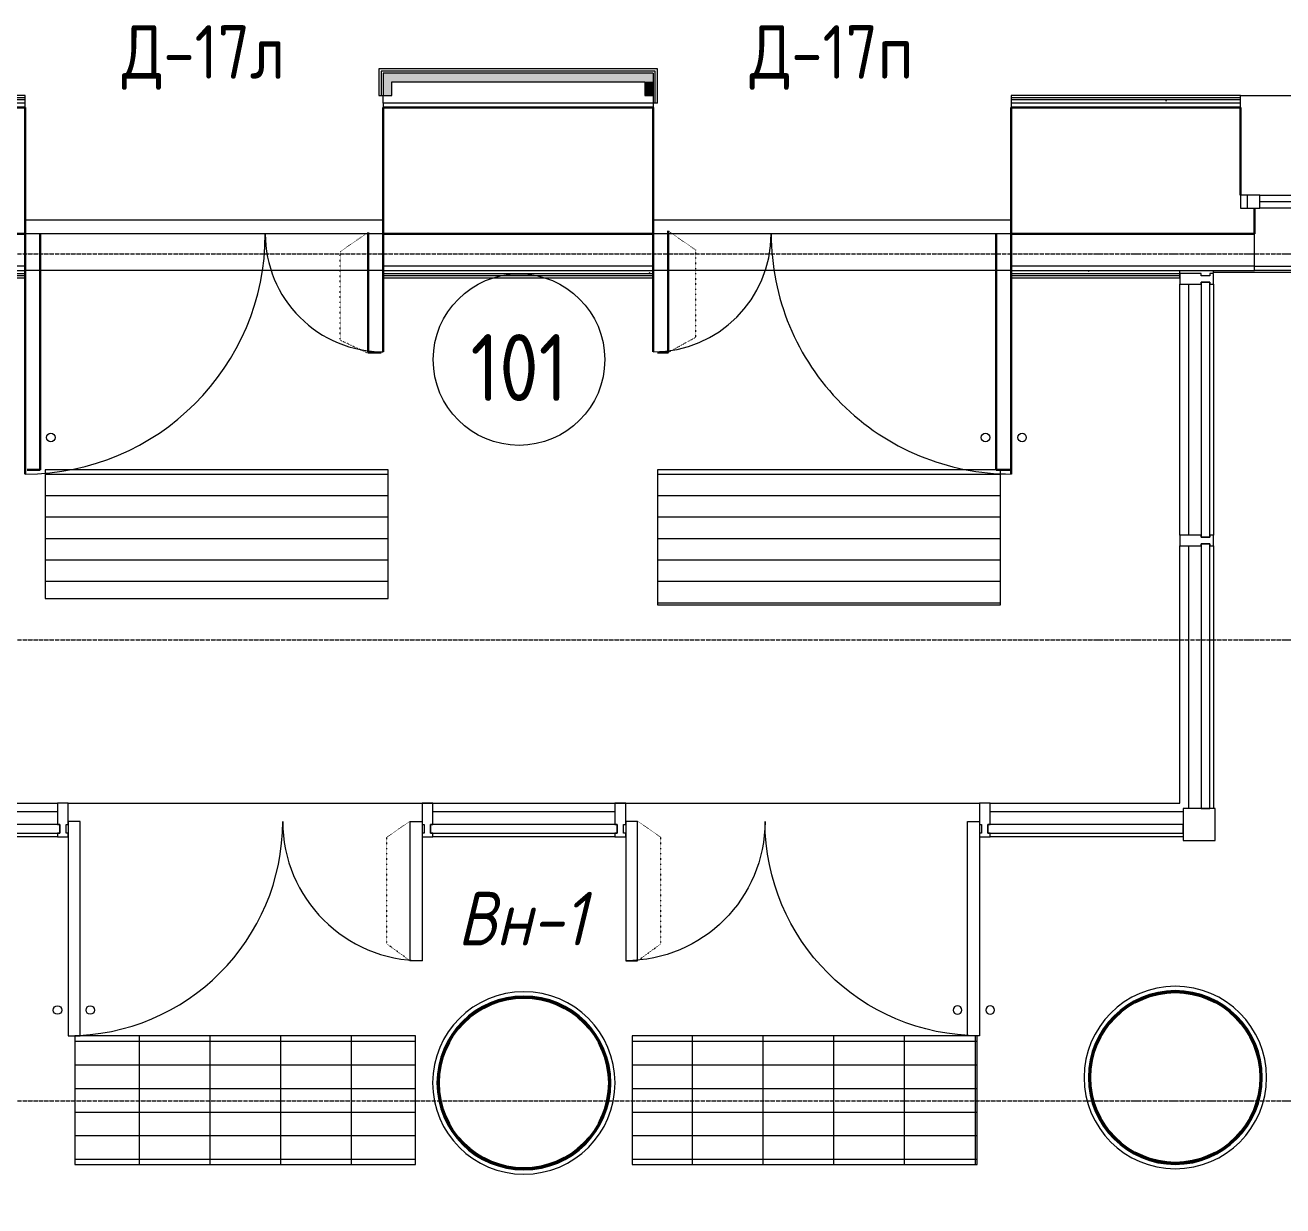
# Model space of a CAD drawing. Header units: millimetres. Extents: x -10178924 to 11692288, y -947381 to 58396.
# Drawn here: x 22225 to 28092, y -94513 to -89006 of the extents above; entities that cross this region are included whole.
import ezdxf
from ezdxf import colors
from ezdxf.entities.mleader import LeaderData, LeaderLine
from ezdxf.math import Vec2, Vec3

# ---------------------------------------------------------------- set-up
doc = ezdxf.new("R2010")
doc.units = ezdxf.units.MM
doc.linetypes.add('ADSK_Линия сетки', pattern=[25, 20, -2.5, 0, -2.5])
doc.linetypes.add('ADSK_Пунктирная_п1', pattern=[0.53, 0, -0.53])
for name, color, linetype, lineweight in [('_ Окна', 7, 'Continuous', 9), ('Аннотация', 7, 'Continuous', 18), ('Витраж', 7, 'Continuous', 9), ('Двери', 7, 'Continuous', 9), ('Колонны', 7, 'Continuous', 18), ('Марки', 7, 'Continuous', 20), ('Марки дверей', 7, 'Continuous', 20), ('Окна', 7, 'Continuous', 9), ('Оси', 253, 'Continuous', 9), ('Панели витража', 7, 'Continuous', 9), ('Перекрытие', 7, 'Continuous', 18), ('Стены внутренние', 7, 'Continuous', 18), ('Стены наружные', 7, 'Continuous', 18), ('Стены несущие', 7, 'Continuous', 30), ('Стены отделка', 7, 'Continuous', 30), ('Стены штриховка', 7, 'Continuous', 9), ('Узлы', 7, 'Continuous', 18), ('ШТРИХОВКА', 252, 'Continuous', 15)]:
    doc.layers.add(name, color=color, linetype=linetype, lineweight=lineweight)
doc.layers.add('_надписи канализация', color=7, linetype='Continuous')
doc.layers.add('Линии', color=7, linetype='Continuous', lineweight=9, true_color=0x00a600)
doc.styles.add('GOST Common', font='GOST_Common.ttf', dxfattribs={"width": 0.9, "height": 350})
doc.styles.add('GOST Common_2', font='GOST_Common.ttf', dxfattribs={"width": 0.9, "height": 250})
doc.styles.add('GOST Common_B_I', font='', dxfattribs={"width": 0.9, "height": 250})
doc.styles.add('ISOCPEUR', font='isocpeui.ttf', dxfattribs={"width": 0.9})
doc.styles.get('GOST Common_B_I').set_extended_font_data('GOST Common', italic=True, bold=True)
pattern_1 = [(0, (0, -67299.99), (0, 100), [])]
pattern_2 = [(0, (0, -66749.99), (406.4, 101.6), [33.528, -271.272, 33.528, -271.272, -1625.6]), (0, (0, -66749.99), (406.4, 101.6), [-609.6, 33.528, -576.072, 33.528, -271.272, -711.2]), (0, (0, -66749.99), (406.4, 101.6), [-1524, 33.528, -169.672, 33.528, -474.472]), (120, (152.4, -66699.19), (-291.18818, 301.15272), [33.528, -271.272, 33.528, -271.272, -1625.6]), (120, (152.4, -66699.19), (-291.18818, 301.15272), [-609.6, 33.528, -576.072, 33.528, -271.272, -711.2]), (120, (152.4, -66699.19), (-291.18818, 301.15272), [-1524, 33.528, -169.672, 33.528, -474.472]), (240, (203.2, -66495.99), (-115.21182, -402.75272), [33.528, -271.272, 33.528, -271.272, -1625.6]), (240, (203.2, -66495.99), (-115.21182, -402.75272), [-609.6, 33.528, -576.072, 33.528, -271.272, -711.2]), (240, (203.2, -66495.99), (-115.21182, -402.75272), [-1524, 33.528, -169.672, 33.528, -474.472])]

# ---------------------------------------------------------------- blocks, each defined once
blk = doc.blocks.new('оси')
at = {"layer": 'Оси', "linetype": 'ADSK_Линия сетки'}
for p, q in [((-3614.3, 3950), (62615.4, 3950)), ((-3614.3, 2150), (62505.3, 2150)), ((-3614.3, 0), (62505.3, 0))]:
    blk.add_line(p, q, dxfattribs=at)
blk = doc.blocks.new('Системная панель - Стекло - 40мм-6453344-План 1-го этажа')
at = {"layer": 'Панели витража', "lineweight": 18}
blk.add_line((-405, 40), (-405, 0), dxfattribs=at)
blk.add_lwpolyline([(-405, 0), (505, 0), (505, 40), (-405, 40)], dxfattribs=at)
blk = doc.blocks.new('Системная панель - Стекло - 40мм-4289807-План 1-го этажа')
at = {"layer": 'Панели витража', "lineweight": 18}
blk.add_lwpolyline([(263.8, 0), (263.8, 40), (-971.2, 40), (-971.2, 0)], close=True, dxfattribs=at)
blk = doc.blocks.new('Прямоугольный импост - Импост структурный с накладкой - 100мм-5430409-План 1-го этажа')
at = {"layer": 'Витраж'}
for p, q in [((22226, -300.6), (21326, -300.6)), ((22226, -417.6), (21326, -417.6))]:
    blk.add_line(p, q, dxfattribs=at)
blk = doc.blocks.new('Квадратный угловой импост - 150х150 мм-6453345-План 1-го этажа')
at = {"layer": 'Витраж', "lineweight": 18}
for p, q in [((-25, 25), (125, 25)), ((-25, -125), (-25, 25)), ((125, 25), (125, -125)), ((125, -125), (-25, -125))]:
    blk.add_line(p, q, dxfattribs=at)
blk = doc.blocks.new('Системная панель - Стекло - 40мм-6453346-План 1-го этажа')
at = {"layer": 'Панели витража', "lineweight": 18}
blk.add_line((-535, 40), (-535, 0), dxfattribs=at)
blk.add_lwpolyline([(-535, 0), (335, 0), (335, 40), (-535, 40)], dxfattribs=at)
blk = doc.blocks.new('Прямоугольный импост - Импост структурный с накладкой - 160мм-4289808-План 1-го этажа')
at = {"layer": 'Витраж', "lineweight": 18}
for p, q in [((-50, 0), (-50, 17)), ((-50, 17), (0, 17)), ((-40, 0), (-50, 0)), ((-40, -40), (-40, 0)), ((0, 0), (-10, 0)), ((-10, 0), (-10, -40)), ((0, 17), (0, 0)), ((-50, -140), (-50, -40)), ((-50, -40), (-40, -40)), ((-10, -40), (0, -40)), ((0, -40), (0, -140)), ((0, -140), (-50, -140))]:
    blk.add_line(p, q, dxfattribs=at)
blk = doc.blocks.new('Системная панель - Стекло - 40мм-4289809-План 1-го этажа')
at = {"layer": 'Панели витража', "lineweight": 18}
blk.add_lwpolyline([(488.8, 40), (-701.2, 40), (-701.2, 0), (488.8, 0)], close=True, dxfattribs=at)
blk = doc.blocks.new('Прямоугольный импост - Импост структурный с накладкой - 160мм-6453342-План 1-го этажа')
at = {"layer": 'Витраж', "lineweight": 18}
for p, q in [((-25, 0), (-25, 17)), ((-25, 17), (25, 17)), ((-15, 0), (-25, 0)), ((-15, -40), (-15, 0)), ((25, 0), (15, 0)), ((15, 0), (15, -40)), ((25, 17), (25, 0)), ((-25, -140), (-25, -40)), ((-25, -40), (-15, -40)), ((15, -40), (25, -40)), ((25, -40), (25, -140)), ((25, -140), (-25, -140))]:
    blk.add_line(p, q, dxfattribs=at)
blk = doc.blocks.new('Прямоугольный импост - Импост структурный с накладкой - 160мм-4289652-План 1-го этажа')
at = {"layer": 'Витраж', "lineweight": 18}
for p, q in [((-25, 0), (-25, 17)), ((-25, 17), (25, 17)), ((-15, 0), (-25, 0)), ((-15, -40), (-15, 0)), ((25, 0), (15, 0)), ((15, 0), (15, -40)), ((25, 17), (25, 0)), ((-25, -140), (-25, -40)), ((-25, -40), (-15, -40)), ((15, -40), (25, -40)), ((25, -40), (25, -140)), ((25, -140), (-25, -140))]:
    blk.add_line(p, q, dxfattribs=at)
blk = doc.blocks.new('Витражная двухстворчатая дверь - Входная двухстворчатая левая-6453348-План 1-го этажа')
at = {"layer": 'Двери'}
for points in [[(-825, -945), (-770, -945), (-770, 55), (-825, 55), (-825, -945)], [(825, -595), (770, -595), (770, 55), (825, 55), (825, -595)]]:
    blk.add_lwpolyline(points, dxfattribs=at)
for centre, radius, start, end in [((-825, 55), 1000, 270, 0), ((825, 55), 650, 180, 270)]:
    blk.add_arc(centre, radius, start, end, dxfattribs=at)
at = {"layer": 'Линии', "color": 7, "linetype": 'ADSK_Пунктирная_п1'}
for points in [[(660.6, -516.3), (660.6, -19.2), (769.3, 55.8)], [(768.9, -595), (660.6, -516.3)]]:
    blk.add_lwpolyline(points, dxfattribs=at)
at = {"layer": 'Линии', "color": 7, "lineweight": 18}
for centre in [(-875, -825), (-722.5, -825)]:
    blk.add_circle(centre, 20, dxfattribs=at)
blk = doc.blocks.new('AC_Дверь_Двупольная_Алюминиевая - 1670х2250Н алюм ост Д-25п-5482240-План 1-го этажа')
at = {"layer": 'Двери', "lineweight": 30}
for p, q in [((-835, 295), (-835, 1415)), ((835, 295), (835, 845))]:
    blk.add_line(p, q, dxfattribs=at)
at = {"layer": 'Двери'}
for centre, radius, start, end in [((-835, 295), 1120, 360, 90), ((835, 295), 550, 90, 180)]:
    blk.add_arc(centre, radius, start, end, dxfattribs=at)
blk = doc.blocks.new('AC_Дверь_Двупольная_Алюминиевая - 1670х2250Н алюм ост Д-25л-6024156-План 1-го этажа')
at = {"layer": 'Двери', "lineweight": 30}
for p, q in [((835, 295), (835, 1415)), ((-835, 295), (-835, 845))]:
    blk.add_line(p, q, dxfattribs=at)
at = {"layer": 'Двери'}
for centre, radius, start, end in [((835, 295), 1120, 90, 180), ((-835, 295), 550, 360, 90)]:
    blk.add_arc(centre, radius, start, end, dxfattribs=at)
blk = doc.blocks.new('окно трехпол с фрамугой - 1740 и 1760 -2300_h___нов_ ок1-V47-План 1-го этажа')
at = {"layer": '_ Окна', "lineweight": 18}
for p, q in [((-880, 115), (-880, 175)), ((-880, 175), (-790, 175)), ((-790, 175), (-790, 115)), ((-430, 115), (-430, 175)), ((-430, 175), (-370, 175)), ((-370, 175), (-370, 115)), ((370, 115), (370, 175)), ((370, 175), (430, 175)), ((430, 175), (430, 115)), ((790, 175), (790, 115)), ((880, 175), (790, 175)), ((880, 115), (880, 175)), ((-790, 115), (-880, 115)), ((-370, 115), (-430, 115)), ((430, 115), (370, 115)), ((790, 115), (880, 115))]:
    blk.add_line(p, q, dxfattribs=at)
at = {"layer": '_ Окна'}
for p, q in [((-850, 115), (-850, 175)), ((-790, 145), (-430, 145)), ((-370, 145), (370, 145)), ((430, 145), (790, 145)), ((850, 115), (850, 175))]:
    blk.add_line(p, q, dxfattribs=at)
at = {"layer": 'Окна'}
for p, q in [((-880, 175), (-880, 115)), ((-790, 175), (-880, 175)), ((-790, 175), (-430, 175)), ((-370, 175), (-430, 175)), ((-370, 175), (370, 175)), ((430, 175), (370, 175)), ((430, 175), (790, 175)), ((880, 175), (790, 175)), ((880, 115), (880, 175)), ((-880, 115), (-790, 115)), ((-430, 115), (-790, 115)), ((-430, 115), (-370, 115)), ((370, 115), (-370, 115)), ((370, 115), (430, 115)), ((790, 115), (430, 115)), ((790, 115), (880, 115))]:
    blk.add_line(p, q, dxfattribs=at)
blk = doc.blocks.new('1 этаж')
at = {"layer": 'Колонны', "true_color": 0xfbfbf4}
for points in [[(27590.6, -69202.1), (27662.7, -69195.5), (27729.3, -69177.6), (27793.3, -69147.8), (27851.2, -69107.2), (27904.2, -69053), (27943.3, -68996), (27972.2, -68933), (27990, -68865.8), (27996.1, -68796.6), (27989.5, -68796.6), (27983.4, -68865.8), (27965.4, -68933), (27936.1, -68996), (27896.2, -69053), (27847, -69102.2), (27790, -69142), (27727, -69171.4), (27659.9, -69189.4), (27590.6, -69195.5), (27520.2, -69189.1), (27451.9, -69170.4), (27391.1, -69142), (27334.2, -69102.2), (27285, -69053), (27245.1, -68996), (27215.7, -68933), (27197.7, -68865.8), (27190.8, -68796.6), (27185.1, -68796.6), (27192.6, -68872), (27209.5, -68935.3), (27239.4, -68999.3), (27280.7, -69057.9), (27334.2, -69110.2), (27391.1, -69149.3), (27454.2, -69178.2), (27523.5, -69196.2), (27569.3, -69200.2)], [(24551.8, -69227.5), (24622.2, -69221.3), (24690.5, -69203), (24754.5, -69173.1), (24812.4, -69132.6), (24865.4, -69078.3), (24904.5, -69021.4), (24933.4, -68958.4), (24951.2, -68891.2), (24957.3, -68822), (24950.6, -68822), (24944.6, -68891.2), (24926.6, -68958.4), (24897.2, -69021.4), (24857.3, -69078.3), (24808.1, -69127.5), (24751.2, -69167.4), (24688.2, -69196.8), (24621, -69214.8), (24551.8, -69220.8), (24481.4, -69214.4), (24413.1, -69195.7), (24352.3, -69167.4), (24295.4, -69127.5), (24246.2, -69078.3), (24206.4, -69021.4), (24177, -68958.4), (24159, -68891.2), (24151.9, -68822), (24146.3, -68822), (24153.9, -68897.7), (24170.7, -68960.7), (24200.6, -69024.7), (24241.8, -69083.3), (24295.4, -69135.6), (24352.3, -69174.7), (24415.4, -69203.6), (24482.5, -69221.4), (24543.4, -69226.7)]]:
    blk.add_hatch(color=7, dxfattribs=at).paths.add_polyline_path(points)
at = {"layer": 'Стены внутренние'}
for points in [[(23935.4, -64216.8), (23935.4, -64111.8), (23895.4, -64111.8), (23895.4, -64216.8)], [(25115.6, -64151.8), (25155.6, -64151.8), (25155.6, -64111.8), (23935.4, -64111.8), (23935.4, -64151.8), (24930.3, -64151.8)], [(25115.6, -64216.8), (25155.6, -64216.8), (25155.6, -64151.8), (25115.6, -64151.8)]]:
    blk.add_hatch(color=256, dxfattribs=at).paths.add_polyline_path(points)
at = {"layer": 'Стены внутренние', "lineweight": 9}
h = blk.add_hatch(dxfattribs=at)
h.set_pattern_fill('FP_12', color=256, style=0, pattern_type=2)
h.set_pattern_definition(pattern_2)
h.paths.add_polyline_path([(21141.9, -64251.8), (22225.4, -64251.8), (22225.4, -64236.8), (21141.4, -64236.8), (21141.4, -64251.8)])
h = blk.add_hatch(dxfattribs=at)
h.set_pattern_fill('FP_12', color=256, style=0, pattern_type=2)
h.set_pattern_definition(pattern_2)
h.paths.add_polyline_path([(26827.9, -64251.8), (27895.1, -64251.8), (27895.1, -64236.8), (26825.6, -64236.8), (26825.6, -64251.8)])
h = blk.add_hatch(dxfattribs=at)
h.set_pattern_fill('FP_12', color=256, style=0, pattern_type=2)
h.set_pattern_definition(pattern_2)
h.paths.add_polyline_path([(27461, -65046.8), (27461, -65031.8), (26825.6, -65031.8), (26825.6, -65046.8), (27086.7, -65046.8)])
h.paths.add_polyline_path([(22225.4, -65046.8), (22225.4, -65031.8), (21341, -65031.8), (21341, -65046.8), (21763.6, -65046.8)])
h.paths.add_polyline_path([(24930.3, -65046.8), (25155.6, -65046.8), (25155.6, -65031.8), (23895.4, -65031.8), (23895.4, -65046.8)])
at = {"layer": 'Узлы', "lineweight": 9}
h = blk.add_hatch(dxfattribs=at)
h.set_pattern_fill('FP_32', color=253, style=0, pattern_type=2)
h.set_pattern_definition(pattern_1)
h.paths.add_polyline_path([(23876, -66561.8), (23918.5, -66561.8), (23918.5, -65961.8), (22318.5, -65961.8), (22318.5, -66561.8), (23874.8, -66561.8)])
h = blk.add_hatch(dxfattribs=at)
h.set_pattern_fill('FP_32', color=253, style=0, pattern_type=2)
h.set_pattern_definition(pattern_1)
h.paths.add_polyline_path([(26676, -66591.8), (26775.6, -66591.8), (26775.6, -65961.8), (25175.6, -65961.8), (25175.6, -66591.8), (26666, -66591.8)])
h = blk.add_hatch(dxfattribs=at)
h.set_pattern_fill('FP_30', color=253, style=0, pattern_type=2)
h.set_pattern_definition([(0, (-12.02, -68005.89), (0, 110), []), (90, (-12, -68005.9), (-330, 2e-14), [])])
h.paths.add_polyline_path([(23069.9, -69201.8), (24046.8, -69201.8), (24046.8, -68601.8), (22456.8, -68601.8), (22456.8, -69201.8), (22542.1, -69201.8)])
h = blk.add_hatch(dxfattribs=at)
h.set_pattern_fill('FP_31', color=253, style=0, pattern_type=2)
h.set_pattern_definition([(0, (2567.68, -68005.89), (0, 110), []), (90, (2567.68, -68005.9), (-330, 2e-14), [])])
h.paths.add_polyline_path([(26666.8, -69201.8), (26666.8, -68601.8), (25056.8, -68601.8), (25056.8, -69201.8), (26036.7, -69201.8)])
at = {"layer": 'Витраж'}
for p, q in [((27651.8, -65096.8), (27651.8, -66266.8)), ((27768.8, -65096.8), (27768.8, -66266.8)), ((27651.8, -66316.8), (27651.8, -67541.8)), ((27768.8, -66316.8), (27768.8, -67541.8)), ((24976.8, -67556.8), (24126.8, -67556.8)), ((24976.8, -67673.8), (24126.8, -67673.8))]:
    blk.add_line(p, q, dxfattribs=at)
at = {"layer": 'Колонны', "lineweight": 40}
for centre, radius, start, end in [((27590.6, -68796.6), 398.9, 0, 180), ((24551.8, -68822), 398.8, 0, 180), ((27590.6, -68796.6), 398.9, 180, 0), ((24551.8, -68822), 398.8, 180, 0)]:
    blk.add_arc(centre, radius, start, end, dxfattribs=at)
at = {"layer": 'Линии', "color": 7, "lineweight": 30}
for p, q in [((22295.4, -65961.8), (22295.4, -64861.8)), ((23825.4, -65414.3), (23825.4, -64854.9)), ((25225.6, -65414.3), (25225.6, -64848.1)), ((26755.6, -65961.8), (26755.6, -64861.8)), ((23885.4, -65414.3), (23825.4, -65414.3)), ((25175.4, -65414.3), (25225.6, -65414.3)), ((22235.4, -65961.8), (22295.4, -65961.8)), ((26825.4, -65961.8), (26755.6, -65961.8))]:
    blk.add_line(p, q, dxfattribs=at)
at = {"layer": 'Линии', "color": 7, "linetype": 'ADSK_Пунктирная_п1'}
for p, q in [((23695.4, -64944.5), (23825.4, -64854.9)), ((25354.2, -64936.8), (25225.6, -64848.1)), ((23695.4, -65358.3), (23695.4, -64944.5)), ((25354.2, -65346.8), (25354.2, -64936.8)), ((25225.6, -65414.3), (25354.2, -65343)), ((23825.4, -65418.9), (23695.4, -65358.3))]:
    blk.add_line(p, q, dxfattribs=at)
at = {"layer": 'Линии', "color": 253}
for points in [[(22318.5, -66561.8), (23918.5, -66561.8), (23918.5, -65961.8), (22318.5, -65961.8)], [(26775.6, -65961.8), (25175.6, -65961.8), (25175.6, -66591.8), (26775.6, -66591.8)], [(24046.8, -68601.8), (22456.8, -68601.8), (22456.8, -69201.8), (24046.8, -69201.8)], [(26666.8, -68601.8), (25056.8, -68601.8), (25056.8, -69201.8), (26666.8, -69201.8)]]:
    blk.add_lwpolyline(points, close=True, dxfattribs=at)
at = {"layer": 'Линии', "color": 7}
blk.add_circle((24529.1, -65448.2), 400, dxfattribs=at)
at = {"layer": 'Линии', "color": 7, "lineweight": 18}
for centre in [(22345.4, -65811.9), (26705.6, -65811.9), (26875.6, -65811.9)]:
    blk.add_circle(centre, 20, dxfattribs=at)
at = {"layer": 'Перекрытие'}
for p, q in [((23895.4, -64251.8), (23895.4, -64216.8)), ((22225.4, -64796.8), (23895.4, -64796.8)), ((25155.6, -64796.8), (26825.6, -64796.8)), ((23895.4, -64861.8), (22225.4, -64861.8)), ((26825.6, -64861.8), (25155.6, -64861.8)), ((23895.4, -65031.8), (22225.4, -65031.8)), ((26825.6, -65031.8), (25155.6, -65031.8)), ((27611.8, -66266.8), (27611.8, -65096.8)), ((27611.8, -67516.8), (27611.8, -66316.8)), ((21491.8, -67516.8), (22376.8, -67516.8)), ((22426.8, -67516.8), (24076.8, -67516.8)), ((24026.8, -67516.8), (25076.8, -67516.8)), ((25026.8, -67516.8), (26676.8, -67516.8)), ((26726.8, -67516.8), (27611.8, -67516.8))]:
    blk.add_line(p, q, dxfattribs=at)
at = {"layer": 'Стены внутренние'}
blk.add_line((27895.1, -64216.8), (29635.1, -64216.8), dxfattribs=at)
at = {"layer": 'Стены наружные'}
for p, q in [((27768.8, -65041.8), (27768.8, -65031.8)), ((29677.5, -65041.8), (27768.8, -65041.8)), ((27960.1, -65011.8), (29600.1, -65011.8)), ((29600.1, -65031.8), (27960.1, -65031.8))]:
    blk.add_line(p, q, dxfattribs=at)
for centre, radius, start, end in [((24551.8, -68822), 425.5, 0, 180), ((27590.6, -68796.6), 425.5, 0, 180), ((27590.6, -68796.6), 405.5, 0, 180), ((24551.8, -68822), 405.5, 0, 180), ((27590.6, -68796.6), 425.5, 180, 0), ((27590.6, -68796.6), 405.5, 180, 0), ((24551.8, -68822), 425.5, 180, 0), ((24551.8, -68822), 405.5, 180, 0)]:
    blk.add_arc(centre, radius, start, end, dxfattribs=at)
at = {"layer": 'Стены несущие'}
for p, q in [((22225.4, -64271.8), (21141.4, -64271.8)), ((22225.4, -64861.8), (22225.4, -64271.8)), ((23895.4, -64271.8), (23895.4, -64861.8)), ((25155.6, -64271.8), (23895.4, -64271.8)), ((25155.6, -64861.8), (25155.6, -64271.8)), ((26825.6, -64271.8), (26825.6, -64861.8)), ((27895.1, -64271.8), (26825.6, -64271.8)), ((27895.1, -64681.8), (27895.1, -64271.8)), ((27960.1, -64861.8), (27960.1, -64741.8)), ((21106.4, -64861.8), (22225.4, -64861.8)), ((23895.4, -64861.8), (25155.6, -64861.8)), ((26825.6, -64861.8), (27960.1, -64861.8))]:
    blk.add_line(p, q, dxfattribs=at)
at = {"layer": 'Стены отделка', "lineweight": 9}
for p, q in [((25175.6, -64091.8), (23875.4, -64091.8)), ((23875.4, -64091.8), (23875.4, -64216.8)), ((25155.6, -64111.8), (23895.4, -64111.8)), ((23895.4, -64111.8), (23895.4, -64216.8)), ((25155.6, -64111.8), (25155.6, -64271.8)), ((25175.6, -64251.8), (25175.6, -64091.8)), ((23935.4, -64151.8), (25115.6, -64151.8)), ((23935.4, -64216.8), (23935.4, -64151.8)), ((25115.6, -64151.8), (25115.6, -64216.8)), ((22225.4, -64216.8), (21141.4, -64216.8)), ((22225.4, -64271.8), (22225.4, -64216.8)), ((23875.4, -64216.8), (23935.4, -64216.8)), ((25115.6, -64216.8), (25155.6, -64216.8)), ((26825.6, -64216.8), (26825.6, -64271.8)), ((27895.1, -64216.8), (26825.6, -64216.8)), ((27895.1, -64271.8), (27895.1, -64216.8)), ((25175.6, -64251.8), (23895.4, -64251.8)), ((23895.4, -64251.8), (23895.4, -64271.8)), ((22225.4, -65066.8), (22225.4, -64861.8)), ((23895.4, -64861.8), (23895.4, -65066.8)), ((25155.6, -65066.8), (25155.6, -64861.8)), ((26825.6, -64861.8), (26825.6, -65066.8)), ((27960.1, -65031.8), (27960.1, -64861.8)), ((22225.4, -65011.8), (21106.4, -65011.8)), ((25155.6, -65011.8), (23895.4, -65011.8)), ((27960.1, -65011.8), (26825.6, -65011.8)), ((27461, -65031.8), (27960.1, -65031.8)), ((27611.8, -65066.8), (27611.8, -65031.8)), ((21491.8, -65066.8), (22225.4, -65066.8)), ((23895.4, -65066.8), (25155.6, -65066.8)), ((26825.6, -65066.8), (27611.8, -65066.8))]:
    blk.add_line(p, q, dxfattribs=at)
at = {"layer": 'Стены штриховка'}
for p, q in [((25164.6, -64102.8), (23886.4, -64102.8)), ((23886.4, -64102.8), (23886.4, -64216.8)), ((25164.6, -64251.8), (25164.6, -64102.8)), ((22225.4, -64227.8), (21141.4, -64227.8)), ((22225.4, -64236.8), (21141.4, -64236.8)), ((27895.1, -64227.8), (26825.6, -64227.8)), ((27895.1, -64236.8), (26825.6, -64236.8)), ((22225.4, -64251.8), (21141.4, -64251.8)), ((27895.1, -64251.8), (26825.6, -64251.8)), ((21341, -65031.8), (22225.4, -65031.8)), ((21491.8, -65046.8), (22225.4, -65046.8)), ((21491.8, -65055.8), (22225.4, -65055.8)), ((23895.4, -65031.8), (25155.6, -65031.8)), ((23895.4, -65046.8), (25155.6, -65046.8)), ((23895.4, -65055.8), (25155.6, -65055.8)), ((26825.6, -65031.8), (27461, -65031.8)), ((26825.6, -65046.8), (27611.8, -65046.8)), ((26825.6, -65055.8), (27611.8, -65055.8))]:
    blk.add_line(p, q, dxfattribs=at)
blk.add_blockref('оси', (-6500.4, -68905))
at = {"layer": 'Витраж', "extrusion": (0, 0, -1)}
for name, p, rotation in [('Прямоугольный импост - Импост структурный с накладкой - 160мм-4289808-План 1-го этажа', (-27751.8, -65046.8), 90), ('Прямоугольный импост - Импост структурный с накладкой - 160мм-4289652-План 1-го этажа', (-27751.8, -66291.8), 90), ('Прямоугольный импост - Импост структурный с накладкой - 160мм-6453342-План 1-го этажа', (-22401.8, -67656.8), 180), ('Прямоугольный импост - Импост структурный с накладкой - 160мм-6453342-План 1-го этажа', (-24101.8, -67656.8), 180), ('Прямоугольный импост - Импост структурный с накладкой - 160мм-6453342-План 1-го этажа', (-25001.8, -67656.8), 180), ('Прямоугольный импост - Импост структурный с накладкой - 160мм-6453342-План 1-го этажа', (-26701.8, -67656.8), 180), ('Квадратный угловой импост - 150х150 мм-6453345-План 1-го этажа', (-27651.8, -67666.8), 180)]:
    blk.add_blockref(name, p, dxfattribs=dict(at, rotation=rotation))
at = {"layer": 'Витраж'}
for p in [(150.8, -67256.2), (5400.8, -67256.2)]:
    blk.add_blockref('Прямоугольный импост - Импост структурный с накладкой - 100мм-5430409-План 1-го этажа', p, dxfattribs=at)
at = {"layer": 'Двери', "color": 8, "true_color": 0x7f7f7f, "rotation": 180}
for name, p in [('AC_Дверь_Двупольная_Алюминиевая - 1670х2250Н алюм ост Д-25л-6024156-План 1-го этажа', (23060.4, -64566.8)), ('AC_Дверь_Двупольная_Алюминиевая - 1670х2250Н алюм ост Д-25п-5482240-План 1-го этажа', (25990.6, -64566.8))]:
    blk.add_blockref(name, p, dxfattribs=at)
at = {"layer": 'Двери'}
blk.add_blockref('Витражная двухстворчатая дверь - Входная двухстворчатая левая-6453348-План 1-го этажа', (23251.8, -67656.8), dxfattribs=at)
at = {"layer": 'Двери', "xscale": -1}
blk.add_blockref('Витражная двухстворчатая дверь - Входная двухстворчатая левая-6453348-План 1-го этажа', (25851.8, -67656.8), dxfattribs=at)
at = {"layer": 'Окна', "rotation": 180}
blk.add_blockref('окно трехпол с фрамугой - 1740 и 1760 -2300_h___нов_ ок1-V47-План 1-го этажа', (28775.1, -64566.8), dxfattribs=at)
at = {"layer": 'Панели витража', "rotation": 90}
for name, p in [('Системная панель - Стекло - 40мм-4289809-План 1-го этажа', (27751.8, -65575.6)), ('Системная панель - Стекло - 40мм-4289807-План 1-го этажа', (27751.8, -66570.6))]:
    blk.add_blockref(name, p, dxfattribs=at)
at = {"layer": 'Панели витража'}
for name, p in [('Системная панель - Стекло - 40мм-6453344-План 1-го этажа', (21881.8, -67656.8)), ('Системная панель - Стекло - 40мм-6453346-План 1-го этажа', (24651.8, -67656.8)), ('Системная панель - Стекло - 40мм-6453344-План 1-го этажа', (27121.8, -67656.8))]:
    blk.add_blockref(name, p, dxfattribs=at)
at = {"layer": 'Аннотация', "lineweight": 9, "insert": (24529.1, -65485.2), "char_height": 312.5, "width": 520.211, "attachment_point": 5, "line_spacing_factor": 1.022766, "style": 'GOST Common'}
blk.add_mtext('101', dxfattribs=at)
at = {"layer": 'Марки', "lineweight": 9, "insert": (24542, -68055.4), "char_height": 250, "width": 648.9, "attachment_point": 5, "line_spacing_factor": 1.022766, "style": 'GOST Common_B_I'}
blk.add_mtext('\\pxqc,t4.572,9.144,13.716,18.288,22.86,27.432,32.004,36.576,41.148,45.72,50.292,54.864,59.436,64.008,68.58,73.152,77.724,82.296,86.868,91.44,96.012,100.584,105.156,109.728,114.3,118.872,123.444,128.016,132.588,137.16,141.732,146.304;{Вн-1}', dxfattribs=at)
at = {"layer": 'Марки дверей', "lineweight": 9, "char_height": 250, "width": 803.7, "attachment_point": 5, "line_spacing_factor": 1.022766, "style": 'GOST Common_2'}
for s, insert in [('\\pxqc,t1.8,3.6,5.4,7.2,9,10.8,12.6,14.4,16.2,18,19.8,21.6,23.4,25.2,27,28.8,30.6,32.4,34.2,36,37.8,39.6,41.4,43.2,45,46.8,48.6,50.4,52.2,54,55.8,57.6;{Д-17л}', (23056.8, -64038.8)), ('\\pxqc,t1.8,3.6,5.4,7.2,9,10.8,12.6,14.4,16.2,18,19.8,21.6,23.4,25.2,27,28.8,30.6,32.4,34.2,36,37.8,39.6,41.4,43.2,45,46.8,48.6,50.4,52.2,54,55.8,57.6;{Д-17п}', (25987, -64038.8))]:
    blk.add_mtext(s, dxfattribs=dict(at, insert=insert))
blk = doc.blocks.new('_None')

msp = doc.modelspace()

# ---------------------------------------------------------------- block references
at = {"layer": 'ШТРИХОВКА'}
msp.add_blockref('1 этаж', (0, -25118), dxfattribs=at)

# ---------------------------------------------------------------- leaders
at = {"layer": '_надписи канализация', "lineweight": -2}
ml = msp.add_multileader_mtext('Standard', dxfattribs=at)
ml.set_content('\\A1;Приямок{\\Fisocp3|c204; }800{\\fArial|b0|i0|c204|p34;х}800х800(h)\\P{\\fArial|b0|i0|c204|p34;с\\Fisocp3|c204; }насосом дренажным {\\A0;\\H0.91667x;ГНОМ 10-10Г\\A1;\\H1.09091x; \\PN=1,1 кВт \\P (1 раб)\\Fisocp3|c204; \\fISOCPEUR|b0|i0|c204|p34;(закрыть рифленым железом)}', color=256, style='ISOCPEUR')
ml.set_leader_properties(lineweight=13)
ml.set_arrow_properties(name='NONE')
ml.build(insert=Vec2(0, 0))
ml.multileader.update_dxf_attribs({"text_left_attachment_type": 6, "text_right_attachment_type": 6, "dogleg_length": 100, "arrow_head_size": 300, "scale": 100})
ctx = ml.context
ctx.base_point, ctx.scale, ctx.char_height, ctx.arrow_head_size, ctx.landing_gap_size, ctx.plane_origin = Vec3(-145291.4, -94662.5), 100, 250, 300, 0.09, Vec3(-154635.5, -95039)
ctx.left_attachment, ctx.right_attachment, ctx.text_align_type = 6, 6, 1
notes = []
notes.append((ctx, [(0, (1, 1, 0), (-145391.4, -94662.5), (1, 0), 100, [(1, [(-147646.4, -96799.7)], 0, [])])]))
ctx.mtext.insert, ctx.mtext.width, ctx.mtext.alignment, ctx.mtext.flow_direction = Vec3(-142614, -94337.5), 5926.326, 2, 5
for ctx, leaders in notes:
    for number, flags, end, landing, length, lines in leaders:
        leader = LeaderData()
        leader.index, (leader.has_last_leader_line, leader.has_dogleg_vector, leader.attachment_direction) = number, flags
        leader.last_leader_point, leader.dogleg_vector, leader.dogleg_length = Vec3(end), Vec3(landing), length
        for number, points, colour, breaks in lines:
            line = LeaderLine()
            line.index, line.vertices, line.color, line.breaks = number, Vec3.list(points), colors.encode_raw_color(colour), breaks
            leader.lines.append(line)
        ctx.leaders.append(leader)

doc.saveas('drawing.dxf')
